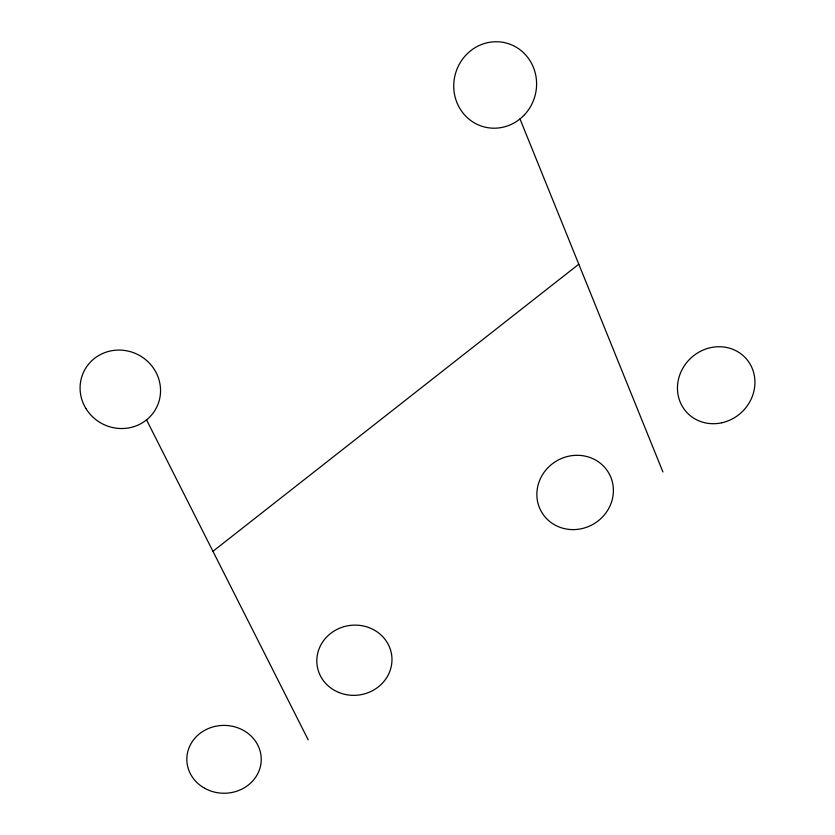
<?xml version="1.0" encoding="UTF-8"?>
<svg xmlns="http://www.w3.org/2000/svg" width="835" height="835" viewBox="0 0 835 835"><rect width="100%" height="100%" fill="white"/><g stroke="black" fill="none" stroke-linecap="round" stroke-linejoin="round"><path stroke-width="1.25" d="M212.946 551.309L578.801 264.204M146.553 419.88L308.198 739.852M519.986 118.946L662.938 471.994M573.52 529.609A38.848 36.563 -30.4 0 0 609.039 473.518A38.848 36.563 -30.4 0 0 542.813 474.228A38.848 36.563 -30.4 0 0 573.52 529.609M721.857 422.771A40.049 37.126 -42.6 0 0 746.553 359.102A40.049 37.126 -42.6 0 0 680.181 373.788A40.049 37.126 -42.6 0 0 721.857 422.771M523.764 115.522A43.378 41.301 -75 0 0 506.845 43.201A43.378 41.301 -75 0 0 454.898 96.192A43.378 41.301 -75 0 0 523.764 115.522M204.627 788.25A37.21 33.932 0.3 0 0 261.23 760.215A37.21 33.932 0.3 0 0 206.255 729.498A37.21 33.932 0.3 0 0 204.627 788.25M338.728 692.424A37.627 35.07 -7.7 0 0 391.813 656.3A37.627 35.07 -7.7 0 0 332.643 631.98A37.627 35.07 -7.7 0 0 338.728 692.424M85.838 408.398A40.56 38.901 26.5 0 0 155.519 409.432A40.56 38.901 26.5 0 0 119.572 350.074A40.56 38.901 26.5 0 0 85.838 408.398"/></g></svg>
